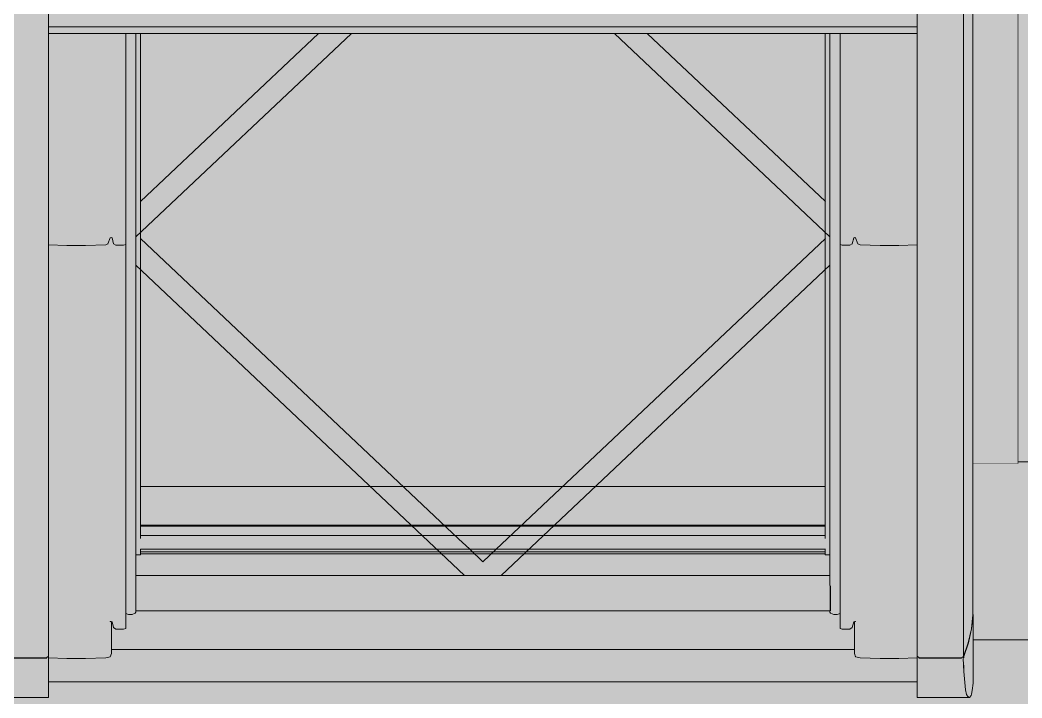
# Model space of a CAD drawing. Header units: metres. Extents: x -208 to 1512, y -277 to 123.
# Drawn here: x 842.327 to 843.197, y -15.047 to -14.458 of the extents above; entities that cross this region are included whole.
import ezdxf

# ---------------------------------------------------------------- set-up
doc = ezdxf.new("R2010")
doc.units = ezdxf.units.M
doc.header["$MEASUREMENT"] = 0
doc.linetypes.add('Baufluchtlinie', pattern=[2.6, 1.6, -1])
doc.linetypes.add('Wipeout_Contour', pattern=[1, 0, -1])
for name, color, linetype in [('325 Dachfenster', 7, 'Continuous'), ('918 Lageplan Beschriftung.x', 7, 'Continuous'), ('Neubau_840 Baulinien', 7, 'Continuous')]:
    doc.layers.add(name, color=color, linetype=linetype)

# ---------------------------------------------------------------- blocks, each defined once
blk = doc.blocks.new('VELUX SlopeRoofBundle[34]_5', base_point=(825.25728, 0))
at = {"color": 254, "linetype": 'Wipeout_Contour', "lineweight": 0, "ltscale": 5058.946199}
blk.add_wipeout([(843.14483, -14.44058), (843.14483, -15.01247), (843.14663, -15.01151), (843.14663, -14.43984), (843.14638, -14.4405), (843.1463, -14.44058)], dxfattribs=at).dxf.layer = '325 Dachfenster'
at = {"color": 254, "linetype": 'Wipeout_Contour', "lineweight": 0, "ltscale": 3369.943522}
blk.add_wipeout([(842.35193, -14.65366), (842.36783, -14.65417), (842.36783, -14.46976), (842.35193, -14.46976)], dxfattribs=at).dxf.layer = '325 Dachfenster'
at = {"color": 254, "linetype": 'Wipeout_Contour', "lineweight": 0, "ltscale": 3370.075296}
blk.add_wipeout([(842.38403, -14.65417), (842.40163, -14.6536), (842.40163, -14.46976), (842.38403, -14.46976)], dxfattribs=at).dxf.layer = '325 Dachfenster'
at = {"color": 254, "linetype": 'Wipeout_Contour', "lineweight": 0, "ltscale": 3370.158938}
blk.add_wipeout([(842.41703, -14.46976), (842.41043, -14.46976), (842.41043, -14.65389), (842.41703, -14.65389)], dxfattribs=at).dxf.layer = '325 Dachfenster'
at = {"color": 254, "linetype": 'Wipeout_Contour', "lineweight": 0, "ltscale": 6738.901716}
blk.add_wipeout([(842.42723, -14.46976), (842.42723, -14.97371), (842.42773, -14.97286), (842.42773, -14.97173), (842.42763, -14.97173), (842.42763, -14.94988), (842.42773, -14.94961), (842.42773, -14.46976)], dxfattribs=at).dxf.layer = '325 Dachfenster'
at = {"color": 254, "linetype": 'Wipeout_Contour', "lineweight": 0, "ltscale": 6746.925168}
blk.add_wipeout([(843.03103, -14.46976), (843.03053, -14.46976), (843.03053, -14.94961), (843.03063, -14.94988), (843.03063, -14.97173), (843.03053, -14.97173), (843.03053, -14.97286), (843.03103, -14.97371)], dxfattribs=at).dxf.layer = '325 Dachfenster'
at = {"color": 254, "linetype": 'Wipeout_Contour', "lineweight": 0, "ltscale": 3372.681761}
blk.add_wipeout([(843.04123, -14.46976), (843.04123, -14.65389), (843.04783, -14.65389), (843.04783, -14.46976)], dxfattribs=at).dxf.layer = '325 Dachfenster'
at = {"color": 254, "linetype": 'Wipeout_Contour', "lineweight": 0, "ltscale": 3372.726426}
blk.add_wipeout([(843.05483, -14.65254), (843.05663, -14.6536), (843.05663, -14.46976), (843.05483, -14.46976)], dxfattribs=at).dxf.layer = '325 Dachfenster'
at = {"color": 254, "linetype": 'Wipeout_Contour', "lineweight": 0, "ltscale": 3372.897081}
blk.add_wipeout([(843.09043, -14.65417), (843.10633, -14.65366), (843.10633, -14.46976), (843.09043, -14.46976)], dxfattribs=at).dxf.layer = '325 Dachfenster'
at = {"color": 254, "linetype": 'Wipeout_Contour', "lineweight": 0, "ltscale": 6747.225911}
blk.add_wipeout([(843.15463, -14.84386), (843.15463, -14.975), (843.15483, -14.97514), (843.15483, -14.99705), (843.21728, -14.99705), (843.21728, -14.84205), (843.19413, -14.84205), (843.19413, -14.84386)], dxfattribs=at).dxf.layer = '325 Dachfenster'
at = {"color": 254, "linetype": 'Wipeout_Contour', "lineweight": 0, "ltscale": 13485.778443}
blk.add_wipeout([(842.35193, -15.01269), (842.35193, -15.02356), (843.10633, -15.02356), (843.10633, -15.01269), (843.09043, -15.0132), (843.07423, -15.0132), (843.05663, -15.01264), (843.05283, -15.01158), (843.05183, -15.00882), (843.05183, -15.00525), (842.40643, -15.00525), (842.40643, -15.00882), (842.40543, -15.01158), (842.40163, -15.01264), (842.38403, -15.0132), (842.36783, -15.0132)], dxfattribs=at).dxf.layer = '325 Dachfenster'
at = {"color": 254, "linetype": 'Wipeout_Contour', "lineweight": 0, "ltscale": 3371.453276}
blk.add_wipeout([(842.35193, -15.03311), (843.10633, -15.03311), (843.10633, -15.02858), (842.35193, -15.02858)], dxfattribs=at).dxf.layer = '325 Dachfenster'
at = {"color": 254, "linetype": 'Wipeout_Contour', "lineweight": 0, "ltscale": 4212.741601}
blk.add_wipeout([(842.30643, -15.04719), (842.35193, -15.04719), (842.35193, -15.04683), (842.30773, -15.04683), (842.30743, -15.04689)], dxfattribs=at).dxf.layer = '325 Dachfenster'
at = {"color": 254, "linetype": 'Wipeout_Contour', "lineweight": 0, "ltscale": 4215.882284}
blk.add_wipeout([(843.10633, -15.04683), (843.10633, -15.04719), (843.15183, -15.04719), (843.15083, -15.04689), (843.15054, -15.04683)], dxfattribs=at).dxf.layer = '325 Dachfenster'
at = {"color": 254, "linetype": 'Wipeout_Contour', "lineweight": 0, "ltscale": 3373.327858}
blk.add_wipeout([(843.21728, -14.32091), (843.19413, -14.32091), (843.19413, -14.84205), (843.21728, -14.84205)], dxfattribs=at).dxf.layer = '325 Dachfenster'
at = {"color": 254, "linetype": 'Wipeout_Contour', "lineweight": 0, "ltscale": 4216.813814}
blk.add_wipeout([(843.15063, -14.42797), (843.15063, -14.99956), (843.15333, -14.98739), (843.15333, -14.4161), (843.15083, -14.42737)], dxfattribs=at).dxf.layer = '325 Dachfenster'
at = {"color": 254, "linetype": 'Wipeout_Contour', "lineweight": 0, "ltscale": 3370.007771}
blk.add_wipeout([(842.36783, -14.46976), (842.36783, -14.65417), (842.38403, -14.65417), (842.38403, -14.46976)], dxfattribs=at).dxf.layer = '325 Dachfenster'
at = {"color": 254, "linetype": 'Wipeout_Contour', "lineweight": 0, "ltscale": 3370.114015}
blk.add_wipeout([(842.40163, -14.6536), (842.40343, -14.65254), (842.40343, -14.46976), (842.40163, -14.46976)], dxfattribs=at).dxf.layer = '325 Dachfenster'
at = {"color": 254, "linetype": 'Wipeout_Contour', "lineweight": 0, "ltscale": 3370.141395}
blk.add_wipeout([(842.40833, -14.65261), (842.41043, -14.65389), (842.41043, -14.46976), (842.40833, -14.46976)], dxfattribs=at).dxf.layer = '325 Dachfenster'
at = {"color": 254, "linetype": 'Wipeout_Contour', "lineweight": 0, "ltscale": 3370.175877}
blk.add_wipeout([(842.41703, -14.65389), (842.41893, -14.65339), (842.41893, -14.46976), (842.41703, -14.46976)], dxfattribs=at).dxf.layer = '325 Dachfenster'
at = {"color": 254, "linetype": 'Wipeout_Contour', "lineweight": 0, "ltscale": 3370.218566}
blk.add_wipeout([(842.42443, -14.46976), (842.42443, -14.97484), (842.42723, -14.97371), (842.42723, -14.46976)], dxfattribs=at).dxf.layer = '325 Dachfenster'
at = {"color": 254, "linetype": 'Wipeout_Contour', "lineweight": 0, "ltscale": 3372.644593}
blk.add_wipeout([(843.03103, -14.46976), (843.03103, -14.97371), (843.03383, -14.97484), (843.03383, -14.46976)], dxfattribs=at).dxf.layer = '325 Dachfenster'
at = {"color": 254, "linetype": 'Wipeout_Contour', "lineweight": 0, "ltscale": 3372.664708}
blk.add_wipeout([(843.03933, -14.46976), (843.03933, -14.65339), (843.04123, -14.65389), (843.04123, -14.46976)], dxfattribs=at).dxf.layer = '325 Dachfenster'
at = {"color": 254, "linetype": 'Wipeout_Contour', "lineweight": 0, "ltscale": 3372.699018}
blk.add_wipeout([(843.04783, -14.65389), (843.04993, -14.65261), (843.04993, -14.46976), (843.04783, -14.46976)], dxfattribs=at).dxf.layer = '325 Dachfenster'
at = {"color": 254, "linetype": 'Wipeout_Contour', "lineweight": 0, "ltscale": 3372.765294}
blk.add_wipeout([(843.05663, -14.6536), (843.07423, -14.65417), (843.07423, -14.46976), (843.05663, -14.46976)], dxfattribs=at).dxf.layer = '325 Dachfenster'
at = {"color": 254, "linetype": 'Wipeout_Contour', "lineweight": 0, "ltscale": 3371.452913}
blk.add_wipeout([(842.35193, -15.02462), (842.35193, -15.02689), (843.10633, -15.02689), (843.10633, -15.02462)], dxfattribs=at).dxf.layer = '325 Dachfenster'
at = {"color": 254, "linetype": 'Wipeout_Contour', "lineweight": 0, "ltscale": 3371.453447}
blk.add_wipeout([(843.10633, -15.03311), (842.35193, -15.03311), (842.35193, -15.03339), (843.10633, -15.03339)], dxfattribs=at).dxf.layer = '325 Dachfenster'
at = {"color": 254, "linetype": 'Wipeout_Contour', "lineweight": 0, "ltscale": 3369.826939}
blk.add_wipeout([(842.30914, -15.04449), (842.30773, -15.04683), (842.35193, -15.04683), (842.35193, -15.04449)], dxfattribs=at).dxf.layer = '325 Dachfenster'
at = {"layer": '325 Dachfenster', "linetype": 'Continuous', "lineweight": 0, "flags": 128}
blk.add_lwpolyline([(843.21728, -14.84205), (843.19413, -14.84205)], dxfattribs=at)
at = {"color": 254, "linetype": 'Wipeout_Contour', "lineweight": 0, "ltscale": 4216.743673}
blk.add_wipeout([(843.15353, -14.4152), (843.15333, -14.4161), (843.15333, -14.98739), (843.15463, -14.97514), (843.15463, -14.40484)], dxfattribs=at).dxf.layer = '325 Dachfenster'
at = {"color": 254, "linetype": 'Wipeout_Contour', "lineweight": 0, "ltscale": 3370.134103}
blk.add_wipeout([(842.40703, -14.46976), (842.40703, -14.64745), (842.40833, -14.65261), (842.40833, -14.46976)], dxfattribs=at).dxf.layer = '325 Dachfenster'
at = {"color": 254, "linetype": 'Wipeout_Contour', "lineweight": 0, "ltscale": 3372.705317}
blk.add_wipeout([(843.04993, -14.46976), (843.04993, -14.65261), (843.05123, -14.64745), (843.05123, -14.46976)], dxfattribs=at).dxf.layer = '325 Dachfenster'
at = {"color": 254, "linetype": 'Wipeout_Contour', "lineweight": 0, "ltscale": 3372.832949}
blk.add_wipeout([(843.07423, -14.46976), (843.07423, -14.65417), (843.09043, -14.65417), (843.09043, -14.46976)], dxfattribs=at).dxf.layer = '325 Dachfenster'
at = {"color": 254, "linetype": 'Wipeout_Contour', "lineweight": 0, "ltscale": 3370.19376}
blk.add_wipeout([(842.41703, -14.98757), (842.41893, -14.98708), (842.41893, -14.65339), (842.41703, -14.65389)], dxfattribs=at).dxf.layer = '325 Dachfenster'
at = {"color": 254, "linetype": 'Wipeout_Contour', "lineweight": 0, "ltscale": 3369.96168}
blk.add_wipeout([(842.35193, -14.65366), (842.35193, -14.98738), (842.36783, -14.98789), (842.36783, -14.65417)], dxfattribs=at).dxf.layer = '325 Dachfenster'
at = {"color": 254, "linetype": 'Wipeout_Contour', "lineweight": 0, "ltscale": 3371.453054}
blk.add_wipeout([(842.35193, -15.02689), (842.35193, -15.02858), (843.10633, -15.02858), (843.10633, -15.02689)], dxfattribs=at).dxf.layer = '325 Dachfenster'
at = {"color": 254, "linetype": 'Wipeout_Contour', "lineweight": 0, "ltscale": 3369.838411}
blk.add_wipeout([(842.30914, -15.04449), (842.35193, -15.04449), (842.35193, -15.04027), (842.3101, -15.04027)], dxfattribs=at).dxf.layer = '325 Dachfenster'
at = {"layer": '325 Dachfenster', "linetype": 'Continuous', "lineweight": 0, "flags": 128}
blk.add_lwpolyline([(842.35193, -15.04719), (842.30643, -15.04719), (842.27633, -15.04719)], dxfattribs=at)
at = {"color": 254, "linetype": 'Wipeout_Contour', "lineweight": 0, "ltscale": 3369.843022}
blk.add_wipeout([(842.31343, -15.01247), (842.35023, -15.01247), (842.35023, -14.44058), (842.31343, -14.44058)], dxfattribs=at).dxf.layer = '325 Dachfenster'
at = {"color": 254, "linetype": 'Wipeout_Contour', "lineweight": 0, "ltscale": 3370.121102}
blk.add_wipeout([(842.40343, -14.46976), (842.40343, -14.65254), (842.40543, -14.64738), (842.40543, -14.46976)], dxfattribs=at).dxf.layer = '325 Dachfenster'
at = {"color": 254, "linetype": 'Wipeout_Contour', "lineweight": 0, "ltscale": 3372.713105}
blk.add_wipeout([(843.05203, -14.64717), (843.05283, -14.64738), (843.05283, -14.46976), (843.05203, -14.46976)], dxfattribs=at).dxf.layer = '325 Dachfenster'
at = {"color": 254, "linetype": 'Wipeout_Contour', "lineweight": 0, "ltscale": 3370.02589}
blk.add_wipeout([(842.36783, -14.65417), (842.36783, -14.98789), (842.38403, -14.98789), (842.38403, -14.65417)], dxfattribs=at).dxf.layer = '325 Dachfenster'
at = {"color": 254, "linetype": 'Wipeout_Contour', "lineweight": 0, "ltscale": 3370.177111}
blk.add_wipeout([(842.41043, -14.98757), (842.41703, -14.98757), (842.41703, -14.65389), (842.41043, -14.65389)], dxfattribs=at).dxf.layer = '325 Dachfenster'
at = {"color": 254, "linetype": 'Wipeout_Contour', "lineweight": 0, "ltscale": 3372.699854}
blk.add_wipeout([(843.04123, -14.65389), (843.04123, -14.98757), (843.04783, -14.98757), (843.04783, -14.65389)], dxfattribs=at).dxf.layer = '325 Dachfenster'
at = {"color": 254, "linetype": 'Wipeout_Contour', "lineweight": 0, "ltscale": 3372.915222}
blk.add_wipeout([(843.09043, -14.98789), (843.10633, -14.98738), (843.10633, -14.65366), (843.09043, -14.65417)], dxfattribs=at).dxf.layer = '325 Dachfenster'
at = {"color": 254, "linetype": 'Wipeout_Contour', "lineweight": 0, "ltscale": 3371.452794}
blk.add_wipeout([(842.35193, -15.02462), (843.10633, -15.02462), (843.10633, -15.02356), (842.35193, -15.02356)], dxfattribs=at).dxf.layer = '325 Dachfenster'
at = {"color": 254, "linetype": 'Wipeout_Contour', "lineweight": 0, "ltscale": 3369.919952}
blk.add_wipeout([(842.35023, -14.44058), (842.35023, -15.01247), (842.35193, -15.01121), (842.35193, -14.44058)], dxfattribs=at).dxf.layer = '325 Dachfenster'
at = {"color": 254, "linetype": 'Wipeout_Contour', "lineweight": 0, "ltscale": 3372.943885}
blk.add_wipeout([(843.10633, -14.44058), (843.10633, -15.01121), (843.10803, -15.01247), (843.10803, -14.44058)], dxfattribs=at).dxf.layer = '325 Dachfenster'
at = {"color": 254, "linetype": 'Wipeout_Contour', "lineweight": 0, "ltscale": 3370.127094}
blk.add_wipeout([(842.40543, -14.46976), (842.40543, -14.64738), (842.40623, -14.64717), (842.40623, -14.46976)], dxfattribs=at).dxf.layer = '325 Dachfenster'
at = {"color": 254, "linetype": 'Wipeout_Contour', "lineweight": 0, "ltscale": 3370.195707}
blk.add_wipeout([(842.41893, -14.46976), (842.41893, -14.97409), (842.42133, -14.97491), (842.42133, -14.46976)], dxfattribs=at).dxf.layer = '325 Dachfenster'
at = {"color": 254, "linetype": 'Wipeout_Contour', "lineweight": 0, "ltscale": 3372.709903}
blk.add_wipeout([(843.05123, -14.46976), (843.05123, -14.64745), (843.05203, -14.64717), (843.05203, -14.46976)], dxfattribs=at).dxf.layer = '325 Dachfenster'
at = {"color": 254, "linetype": 'Wipeout_Contour', "lineweight": 0, "ltscale": 3372.68284}
blk.add_wipeout([(843.03933, -14.65339), (843.03933, -14.98708), (843.04123, -14.98757), (843.04123, -14.65389)], dxfattribs=at).dxf.layer = '325 Dachfenster'
at = {"color": 254, "linetype": 'Wipeout_Contour', "lineweight": 0, "ltscale": 3370.093457}
blk.add_wipeout([(842.38403, -14.65417), (842.38403, -14.98789), (842.40163, -14.98732), (842.40163, -14.6536)], dxfattribs=at).dxf.layer = '325 Dachfenster'
at = {"color": 254, "linetype": 'Wipeout_Contour', "lineweight": 0, "ltscale": 3369.833567}
blk.add_wipeout([(842.3101, -15.04027), (842.35193, -15.04027), (842.35193, -15.02775), (842.31131, -15.02775)], dxfattribs=at).dxf.layer = '325 Dachfenster'
at = {"color": 254, "linetype": 'Wipeout_Contour', "lineweight": 0, "ltscale": 3373.073408}
blk.add_wipeout([(843.10633, -15.02775), (843.10633, -15.04027), (843.14817, -15.04027), (843.14696, -15.02775)], dxfattribs=at).dxf.layer = '325 Dachfenster'
at = {"layer": '325 Dachfenster', "linetype": 'Continuous', "lineweight": 0, "flags": 128}
blk.add_lwpolyline([(842.35193, -15.03339), (843.10633, -15.03339)], dxfattribs=at)
at = {"color": 254, "linetype": 'Wipeout_Contour', "lineweight": 0, "ltscale": 3373.020936}
blk.add_wipeout([(843.10803, -14.44058), (843.10803, -15.01247), (843.14483, -15.01247), (843.14483, -14.44058)], dxfattribs=at).dxf.layer = '325 Dachfenster'
at = {"color": 254, "linetype": 'Wipeout_Contour', "lineweight": 0, "ltscale": 3370.130285}
blk.add_wipeout([(842.40623, -14.64717), (842.40703, -14.64745), (842.40703, -14.46976), (842.40623, -14.46976)], dxfattribs=at).dxf.layer = '325 Dachfenster'
at = {"color": 254, "linetype": 'Wipeout_Contour', "lineweight": 0, "ltscale": 3370.206824}
blk.add_wipeout([(842.42133, -14.46976), (842.42133, -14.97491), (842.42443, -14.97484), (842.42443, -14.46976)], dxfattribs=at).dxf.layer = '325 Dachfenster'
at = {"color": 254, "linetype": 'Wipeout_Contour', "lineweight": 0, "ltscale": 3372.667408}
blk.add_wipeout([(843.03693, -14.46976), (843.03693, -14.97491), (843.03933, -14.97409), (843.03933, -14.46976)], dxfattribs=at).dxf.layer = '325 Dachfenster'
at = {"color": 254, "linetype": 'Wipeout_Contour', "lineweight": 0, "ltscale": 3372.718315}
blk.add_wipeout([(843.05283, -14.64738), (843.05483, -14.65254), (843.05483, -14.46976), (843.05283, -14.46976)], dxfattribs=at).dxf.layer = '325 Dachfenster'
at = {"color": 254, "linetype": 'Wipeout_Contour', "lineweight": 0, "ltscale": 3370.038527}
blk.add_wipeout([(842.38403, -14.98789), (842.36783, -14.98789), (842.36783, -15.0132), (842.38403, -15.0132)], dxfattribs=at).dxf.layer = '325 Dachfenster'
at = {"color": 254, "linetype": 'Wipeout_Contour', "lineweight": 0, "ltscale": 3373.081698}
blk.add_wipeout([(843.10633, -15.04683), (843.15054, -15.04683), (843.14913, -15.04449), (843.10633, -15.04449)], dxfattribs=at).dxf.layer = '325 Dachfenster'
at = {"color": 254, "linetype": 'Wipeout_Contour', "lineweight": 0, "ltscale": 4216.821531}
blk.add_wipeout([(843.14663, -14.43984), (843.14663, -15.01151), (843.15063, -14.99956), (843.15063, -14.42797), (843.14683, -14.43932)], dxfattribs=at).dxf.layer = '325 Dachfenster'
at = {"color": 254, "linetype": 'Wipeout_Contour', "lineweight": 0, "ltscale": 3372.65645}
blk.add_wipeout([(843.03383, -14.46976), (843.03383, -14.97484), (843.03693, -14.97491), (843.03693, -14.46976)], dxfattribs=at).dxf.layer = '325 Dachfenster'
at = {"color": 254, "linetype": 'Wipeout_Contour', "lineweight": 0, "ltscale": 3370.152603}
blk.add_wipeout([(842.40703, -14.98114), (842.40833, -14.9863), (842.40833, -14.65261), (842.40703, -14.64745)], dxfattribs=at).dxf.layer = '325 Dachfenster'
at = {"color": 254, "linetype": 'Wipeout_Contour', "lineweight": 0, "ltscale": 3372.717209}
blk.add_wipeout([(843.04783, -14.65389), (843.04783, -14.98757), (843.04993, -14.9863), (843.04993, -14.65261)], dxfattribs=at).dxf.layer = '325 Dachfenster'
at = {"color": 254, "linetype": 'Wipeout_Contour', "lineweight": 0, "ltscale": 3372.783441}
blk.add_wipeout([(843.05663, -14.6536), (843.05663, -14.98732), (843.07423, -14.98789), (843.07423, -14.65417)], dxfattribs=at).dxf.layer = '325 Dachfenster'
at = {"color": 254, "linetype": 'Wipeout_Contour', "lineweight": 0, "ltscale": 2528.470472}
blk.add_wipeout([(842.42773, -14.9409), (842.71326, -14.9409), (842.42773, -14.67124)], dxfattribs=at).dxf.layer = '325 Dachfenster'
at = {"color": 254, "linetype": 'Wipeout_Contour', "lineweight": 0, "ltscale": 3369.974295}
blk.add_wipeout([(842.35193, -14.98738), (842.35193, -15.01269), (842.36783, -15.0132), (842.36783, -14.98789)], dxfattribs=at).dxf.layer = '325 Dachfenster'
at = {"color": 254, "linetype": 'Wipeout_Contour', "lineweight": 0, "ltscale": 3373.069757}
blk.add_wipeout([(843.10633, -15.04027), (843.10633, -15.04449), (843.14913, -15.04449), (843.14817, -15.04027)], dxfattribs=at).dxf.layer = '325 Dachfenster'
at = {"color": 254, "linetype": 'Wipeout_Contour', "lineweight": 0, "ltscale": 6742.85036}
blk.add_wipeout([(842.42773, -14.67124), (842.71326, -14.9409), (842.74501, -14.9409), (843.03053, -14.67124), (843.03053, -14.6465), (842.84339, -14.46976), (842.61487, -14.46976), (842.42773, -14.6465)], dxfattribs=at).dxf.layer = '325 Dachfenster'
at = {"color": 254, "linetype": 'Wipeout_Contour', "lineweight": 0, "ltscale": 3370.159638}
blk.add_wipeout([(842.40833, -14.9863), (842.41043, -14.98757), (842.41043, -14.65389), (842.40833, -14.65261)], dxfattribs=at).dxf.layer = '325 Dachfenster'
at = {"color": 254, "linetype": 'Wipeout_Contour', "lineweight": 0, "ltscale": 3372.723762}
blk.add_wipeout([(843.05123, -14.64745), (843.04993, -14.65261), (843.04993, -14.9863), (843.05123, -14.98114)], dxfattribs=at).dxf.layer = '325 Dachfenster'
at = {"color": 254, "linetype": 'Wipeout_Contour', "lineweight": 0, "ltscale": 3372.851053}
blk.add_wipeout([(843.07423, -14.65417), (843.07423, -14.98789), (843.09043, -14.98789), (843.09043, -14.65417)], dxfattribs=at).dxf.layer = '325 Dachfenster'
at = {"color": 254, "linetype": 'Wipeout_Contour', "lineweight": 0, "ltscale": 4212.79524}
blk.add_wipeout([(842.31131, -15.02775), (842.35193, -15.02775), (842.35193, -15.01304), (842.31194, -15.01304), (842.31143, -15.02455)], dxfattribs=at).dxf.layer = '325 Dachfenster'
at = {"layer": '325 Dachfenster', "linetype": 'Continuous', "lineweight": 0, "flags": 128}
for points in [[(842.42773, -14.92315), (842.43163, -14.92315)], [(842.43163, -14.92315), (842.43183, -14.92294)], [(842.43183, -14.92294), (842.43183, -14.9182)]]:
    blk.add_lwpolyline(points, dxfattribs=at)
at = {"color": 254, "linetype": 'Wipeout_Contour', "lineweight": 0, "ltscale": 2528.33782}
blk.add_wipeout([(842.42773, -14.46976), (842.42773, -14.6465), (842.61487, -14.46976)], dxfattribs=at).dxf.layer = '325 Dachfenster'
at = {"color": 254, "linetype": 'Wipeout_Contour', "lineweight": 0, "ltscale": 2528.77189}
blk.add_wipeout([(842.84339, -14.46976), (843.03053, -14.6465), (843.03053, -14.46976)], dxfattribs=at).dxf.layer = '325 Dachfenster'
at = {"color": 254, "linetype": 'Wipeout_Contour', "lineweight": 0, "ltscale": 3370.148179}
blk.add_wipeout([(842.40623, -14.98085), (842.40703, -14.98114), (842.40703, -14.64745), (842.40623, -14.64717)], dxfattribs=at).dxf.layer = '325 Dachfenster'
at = {"color": 254, "linetype": 'Wipeout_Contour', "lineweight": 0, "ltscale": 3372.736756}
blk.add_wipeout([(843.05283, -14.64738), (843.05283, -14.9811), (843.05483, -14.98626), (843.05483, -14.65254)], dxfattribs=at).dxf.layer = '325 Dachfenster'
at = {"color": 254, "linetype": 'Wipeout_Contour', "lineweight": 0, "ltscale": 2528.707767}
blk.add_wipeout([(842.74501, -14.9409), (843.03053, -14.9409), (843.03053, -14.67124)], dxfattribs=at).dxf.layer = '325 Dachfenster'
at = {"color": 254, "linetype": 'Wipeout_Contour', "lineweight": 0, "ltscale": 3372.863679}
blk.add_wipeout([(843.07423, -15.0132), (843.09043, -15.0132), (843.09043, -14.98789), (843.07423, -14.98789)], dxfattribs=at).dxf.layer = '325 Dachfenster'
at = {"color": 254, "linetype": 'Wipeout_Contour', "lineweight": 0, "ltscale": 3369.861252}
blk.add_wipeout([(842.31185, -15.01262), (842.31194, -15.01304), (842.35193, -15.01304), (842.35193, -15.01262)], dxfattribs=at).dxf.layer = '325 Dachfenster'
at = {"layer": '325 Dachfenster', "linetype": 'Continuous', "lineweight": 0, "flags": 128}
for points in [[(842.72913, -14.92902), (842.71768, -14.9182), (842.70794, -14.90901), (842.4317, -14.64812)], [(842.72913, -14.92902), (842.74059, -14.9182), (842.75032, -14.90901), (843.02657, -14.64812)], [(843.02643, -14.86354), (842.43183, -14.86354)], [(843.02643, -14.89727), (842.43183, -14.89727)], [(843.02643, -14.89805), (842.43183, -14.89805)], [(843.02643, -14.90618), (842.43183, -14.90618)], [(843.02657, -14.9182), (842.4317, -14.9182)], [(843.02643, -14.9204), (842.43183, -14.9204)], [(843.02643, -14.92209), (842.43183, -14.92209)], [(843.02643, -14.92294), (843.02643, -14.9182)], [(843.02663, -14.92315), (843.02643, -14.92294)], [(843.03053, -14.92315), (843.02663, -14.92315)]]:
    blk.add_lwpolyline(points, dxfattribs=at)
at = {"color": 254, "linetype": 'Wipeout_Contour', "lineweight": 0, "ltscale": 3371.413793}
blk.add_wipeout([(842.35193, -14.46389), (842.35193, -14.46963), (843.10633, -14.46963), (843.10633, -14.46389)], dxfattribs=at).dxf.layer = '325 Dachfenster'
at = {"color": 254, "linetype": 'Wipeout_Contour', "lineweight": 0, "ltscale": 5055.990492}
blk.add_wipeout([(842.40543, -14.64738), (842.40543, -14.9811), (842.40553, -14.98107), (842.40553, -14.98104), (842.40623, -14.98085), (842.40623, -14.64717)], dxfattribs=at).dxf.layer = '325 Dachfenster'
at = {"color": 254, "linetype": 'Wipeout_Contour', "lineweight": 0, "ltscale": 3372.744588}
blk.add_wipeout([(843.05483, -14.65254), (843.05483, -14.98626), (843.05663, -14.98732), (843.05663, -14.6536)], dxfattribs=at).dxf.layer = '325 Dachfenster'
at = {"color": 254, "linetype": 'Wipeout_Contour', "lineweight": 0, "ltscale": 3371.446878}
blk.add_wipeout([(842.42773, -14.9409), (842.42773, -14.94097), (843.03053, -14.94097), (843.03053, -14.9409)], dxfattribs=at).dxf.layer = '325 Dachfenster'
at = {"color": 254, "linetype": 'Wipeout_Contour', "lineweight": 0, "ltscale": 3372.927826}
blk.add_wipeout([(843.09043, -15.0132), (843.10633, -15.01269), (843.10633, -14.98738), (843.09043, -14.98789)], dxfattribs=at).dxf.layer = '325 Dachfenster'
at = {"color": 254, "linetype": 'Wipeout_Contour', "lineweight": 0, "ltscale": 4211.911209}
blk.add_wipeout([(842.3118, -15.01247), (842.31185, -15.01262), (842.35193, -15.01262), (842.35193, -15.01121), (842.35023, -15.01247)], dxfattribs=at).dxf.layer = '325 Dachfenster'
at = {"layer": '325 Dachfenster', "linetype": 'Continuous', "lineweight": 0, "flags": 128}
for points in [[(842.41893, -14.65339), (842.41703, -14.65389), (842.41043, -14.65389)], [(842.35023, -15.01247), (842.31343, -15.01247), (842.27803, -15.01247)], [(842.35023, -15.01247), (842.35193, -15.01121)], [(842.35193, -15.01121), (842.35193, -15.01262)], [(842.35193, -15.01262), (842.35193, -15.01304)], [(842.35193, -15.01304), (842.35193, -15.02775), (842.35193, -15.04027), (842.35193, -15.04449), (842.35193, -15.04683), (842.35193, -15.04719)]]:
    blk.add_lwpolyline(points, dxfattribs=at)
at = {"color": 254, "linetype": 'Wipeout_Contour', "lineweight": 0, "ltscale": 3371.413278}
blk.add_wipeout([(842.35193, -14.46042), (843.10633, -14.46042), (843.10633, -14.45811), (842.35193, -14.45811)], dxfattribs=at).dxf.layer = '325 Dachfenster'
at = {"color": 254, "linetype": 'Wipeout_Contour', "lineweight": 0, "ltscale": 3371.413994}
blk.add_wipeout([(842.35193, -14.46976), (843.10633, -14.46976), (843.10633, -14.46963), (842.35193, -14.46963)], dxfattribs=at).dxf.layer = '325 Dachfenster'
at = {"color": 254, "linetype": 'Wipeout_Contour', "lineweight": 0, "ltscale": 3370.132192}
blk.add_wipeout([(842.40343, -14.65254), (842.40163, -14.6536), (842.40163, -14.98732), (842.40343, -14.98626)], dxfattribs=at).dxf.layer = '325 Dachfenster'
at = {"color": 254, "linetype": 'Wipeout_Contour', "lineweight": 0, "ltscale": 3372.727793}
blk.add_wipeout([(843.05123, -14.64745), (843.05123, -14.98114), (843.05203, -14.98085), (843.05203, -14.64717)], dxfattribs=at).dxf.layer = '325 Dachfenster'
at = {"color": 254, "linetype": 'Wipeout_Contour', "lineweight": 0, "ltscale": 4215.846077}
blk.add_wipeout([(843.10633, -15.01304), (843.10633, -15.02775), (843.14696, -15.02775), (843.14683, -15.02455), (843.14633, -15.01304)], dxfattribs=at).dxf.layer = '325 Dachfenster'
at = {"layer": '325 Dachfenster', "linetype": 'Continuous', "lineweight": 0, "flags": 128}
for points in [[(843.10633, -14.46976), (842.35193, -14.46976)], [(842.61487, -14.46976), (842.42773, -14.6465)], [(842.58642, -14.46976), (842.4317, -14.61588)], [(842.43183, -14.90873), (842.43183, -14.46976)], [(842.84339, -14.46976), (843.03053, -14.6465)], [(842.87184, -14.46976), (843.02657, -14.61588)], [(843.02643, -14.90873), (843.02643, -14.46976)]]:
    blk.add_lwpolyline(points, dxfattribs=at)
at = {"color": 254, "linetype": 'Wipeout_Contour', "lineweight": 0, "ltscale": 3371.413544}
blk.add_wipeout([(842.35193, -14.46237), (842.35193, -14.46389), (843.10633, -14.46389), (843.10633, -14.46237)], dxfattribs=at).dxf.layer = '325 Dachfenster'
at = {"color": 254, "linetype": 'Wipeout_Contour', "lineweight": 0, "ltscale": 3370.139558}
blk.add_wipeout([(842.40343, -14.65254), (842.40343, -14.98626), (842.40543, -14.9811), (842.40543, -14.64738)], dxfattribs=at).dxf.layer = '325 Dachfenster'
at = {"color": 254, "linetype": 'Wipeout_Contour', "lineweight": 0, "ltscale": 5058.370831}
blk.add_wipeout([(843.05203, -14.64717), (843.05203, -14.98085), (843.05273, -14.98104), (843.05273, -14.98107), (843.05283, -14.9811), (843.05283, -14.64738)], dxfattribs=at).dxf.layer = '325 Dachfenster'
at = {"color": 254, "linetype": 'Wipeout_Contour', "lineweight": 0, "ltscale": 11802.794542}
blk.add_wipeout([(843.10633, -15.01262), (843.14641, -15.01262), (843.14683, -15.01151), (843.15083, -14.99956), (843.15353, -14.98739), (843.15483, -14.97514), (843.15463, -14.975), (843.15463, -14.97514), (843.15333, -14.98739), (843.15063, -14.99956), (843.14663, -15.01151), (843.14483, -15.01247), (843.10803, -15.01247), (843.10633, -15.01121)], dxfattribs=at).dxf.layer = '325 Dachfenster'
at = {"layer": '325 Dachfenster', "linetype": 'Continuous', "lineweight": 0, "flags": 128}
for points in [[(842.40343, -14.65254), (842.40163, -14.6536)], [(842.40543, -14.64738), (842.40343, -14.65254)], [(842.40623, -14.64717), (842.40543, -14.64738)], [(842.40703, -14.64745), (842.40623, -14.64717)], [(842.40833, -14.65261), (842.40703, -14.64745)], [(842.41043, -14.65389), (842.40833, -14.65261)], [(843.03933, -14.65339), (843.04123, -14.65389), (843.04783, -14.65389)], [(843.04783, -14.65389), (843.04993, -14.65261)], [(843.04993, -14.65261), (843.05123, -14.64745)], [(843.05123, -14.64745), (843.05203, -14.64717)], [(843.05203, -14.64717), (843.05283, -14.64738)], [(843.05283, -14.64738), (843.05483, -14.65254)], [(843.05483, -14.65254), (843.05663, -14.6536)], [(842.40163, -14.6536), (842.38403, -14.65417), (842.36783, -14.65417), (842.35193, -14.65366)], [(843.05663, -14.6536), (843.07423, -14.65417), (843.09043, -14.65417), (843.10633, -14.65366)]]:
    blk.add_lwpolyline(points, dxfattribs=at)
at = {"color": 254, "linetype": 'Wipeout_Contour', "lineweight": 0, "ltscale": 3371.413425}
blk.add_wipeout([(842.35193, -14.46237), (843.10633, -14.46237), (843.10633, -14.46042), (842.35193, -14.46042)], dxfattribs=at).dxf.layer = '325 Dachfenster'
at = {"color": 254, "linetype": 'Wipeout_Contour', "lineweight": 0, "ltscale": 3373.080947}
blk.add_wipeout([(843.05183, -15.00882), (843.05283, -15.01158), (843.05483, -14.98626), (843.05283, -14.98117)], dxfattribs=at).dxf.layer = '325 Dachfenster'
at = {"color": 254, "linetype": 'Wipeout_Contour', "lineweight": 0, "ltscale": 3370.106069}
blk.add_wipeout([(842.38403, -15.0132), (842.40163, -15.01264), (842.40163, -14.98732), (842.38403, -14.98789)], dxfattribs=at).dxf.layer = '325 Dachfenster'
at = {"color": 254, "linetype": 'Wipeout_Contour', "lineweight": 0, "ltscale": 5059.513727}
blk.add_wipeout([(843.15083, -14.99956), (843.15083, -15.04689), (843.15183, -15.04719), (843.15314, -15.04534), (843.15353, -15.04422), (843.15353, -14.98739)], dxfattribs=at).dxf.layer = '325 Dachfenster'
at = {"color": 254, "linetype": 'Wipeout_Contour', "lineweight": 0, "ltscale": 3373.042702}
blk.add_wipeout([(843.10633, -15.01304), (843.14633, -15.01304), (843.14641, -15.01262), (843.10633, -15.01262)], dxfattribs=at).dxf.layer = '325 Dachfenster'
at = {"layer": '325 Dachfenster', "linetype": 'Continuous', "lineweight": 0, "flags": 128}
for points in [[(842.35193, -15.01121), (842.35193, -14.44058)], [(843.10633, -15.01121), (843.10633, -14.44058)], [(843.10633, -14.46389), (842.35193, -14.46389)], [(843.10803, -15.01247), (843.10633, -15.01121)], [(843.10633, -15.01121), (843.10633, -15.01262)], [(843.10633, -15.01262), (843.10633, -15.01304)], [(843.10633, -15.01304), (843.10633, -15.02775), (843.10633, -15.04027), (843.10633, -15.04449), (843.10633, -15.04683), (843.10633, -15.04719)]]:
    blk.add_lwpolyline(points, dxfattribs=at)
at = {"color": 254, "linetype": 'Wipeout_Contour', "lineweight": 0, "ltscale": 4216.539016}
blk.add_wipeout([(843.15353, -14.98739), (843.15353, -15.04422), (843.15407, -15.04105), (843.15483, -15.03456), (843.15483, -14.97514)], dxfattribs=at).dxf.layer = '325 Dachfenster'
at = {"color": 254, "linetype": 'Wipeout_Contour', "lineweight": 0, "ltscale": 2529.07524}
blk.add_wipeout([(843.05663, -14.98732), (843.05283, -15.01158), (843.05663, -15.01264)], dxfattribs=at).dxf.layer = '325 Dachfenster'
at = {"color": 254, "linetype": 'Wipeout_Contour', "lineweight": 0, "ltscale": 2528.120219}
blk.add_wipeout([(842.40643, -15.00882), (842.40543, -15.01149), (842.40543, -15.01158)], dxfattribs=at).dxf.layer = '325 Dachfenster'
at = {"layer": '325 Dachfenster', "linetype": 'Continuous', "lineweight": 0, "flags": 128}
for points in [[(843.15463, -14.97514), (843.15463, -14.40484)], [(843.15463, -14.975), (843.15483, -14.97514)]]:
    blk.add_lwpolyline(points, dxfattribs=at)
at = {"color": 254, "linetype": 'Wipeout_Contour', "lineweight": 0, "ltscale": 5901.784634}
blk.add_wipeout([(843.05183, -14.98092), (843.05183, -15.00882), (843.05283, -14.98117), (843.0528, -14.98109), (843.05273, -14.98107), (843.05273, -14.98104), (843.05203, -14.98085)], dxfattribs=at).dxf.layer = '325 Dachfenster'
at = {"color": 254, "linetype": 'Wipeout_Contour', "lineweight": 0, "ltscale": 2528.118007}
blk.add_wipeout([(842.40163, -15.01264), (842.40543, -15.01158), (842.40163, -14.98732)], dxfattribs=at).dxf.layer = '325 Dachfenster'
at = {"color": 254, "linetype": 'Wipeout_Contour', "lineweight": 0, "ltscale": 6746.41937}
blk.add_wipeout([(843.14683, -15.02455), (843.14696, -15.02775), (843.14817, -15.04027), (843.14913, -15.04449), (843.15054, -15.04683), (843.15083, -15.04689), (843.15083, -14.99956), (843.14683, -15.01151)], dxfattribs=at).dxf.layer = '325 Dachfenster'
at = {"layer": '325 Dachfenster', "linetype": 'Continuous', "lineweight": 0, "flags": 128}
for points in [[(843.15483, -14.97514), (843.15483, -15.03456)], [(843.15483, -14.99705), (843.21728, -14.99705)], [(843.15183, -15.04719), (843.10633, -15.04719)]]:
    blk.add_lwpolyline(points, dxfattribs=at)
at = {"color": 254, "linetype": 'Wipeout_Contour', "lineweight": 0, "ltscale": 3369.825583}
blk.add_wipeout([(842.40543, -14.98117), (842.40343, -14.98626), (842.40543, -15.01149), (842.40643, -15.00882)], dxfattribs=at).dxf.layer = '325 Dachfenster'
at = {"color": 254, "linetype": 'Wipeout_Contour', "lineweight": 0, "ltscale": 2529.530276}
blk.add_wipeout([(843.05283, -15.01158), (843.05663, -14.98732), (843.05483, -14.98626)], dxfattribs=at).dxf.layer = '325 Dachfenster'
at = {"color": 254, "linetype": 'Wipeout_Contour', "lineweight": 0, "ltscale": 3372.940817}
blk.add_wipeout([(843.14641, -15.01262), (843.14633, -15.01304), (843.14683, -15.02455), (843.14683, -15.01151)], dxfattribs=at).dxf.layer = '325 Dachfenster'
at = {"layer": '325 Dachfenster', "linetype": 'Continuous', "lineweight": 0, "flags": 128}
for points in [[(843.14663, -15.01151), (843.14663, -14.43984)], [(843.15483, -14.97514), (843.15353, -14.98739), (843.15083, -14.99956), (843.14683, -15.01151), (843.14641, -15.01262)], [(843.15463, -14.97514), (843.15333, -14.98739), (843.15063, -14.99956), (843.14663, -15.01151)], [(843.14483, -15.01247), (843.10803, -15.01247)], [(843.14663, -15.01151), (843.14483, -15.01247)], [(843.14633, -15.01304), (843.14641, -15.01262)], [(843.14633, -15.01304), (843.14683, -15.02455), (843.14696, -15.02775), (843.14817, -15.04027), (843.14913, -15.04449), (843.15054, -15.04683), (843.15083, -15.04689), (843.15183, -15.04719), (843.15314, -15.04534), (843.15353, -15.04422), (843.15407, -15.04105), (843.15483, -15.03456)]]:
    blk.add_lwpolyline(points, dxfattribs=at)
at = {"color": 254, "linetype": 'Wipeout_Contour', "lineweight": 0, "ltscale": 2527.629423}
blk.add_wipeout([(842.40343, -14.98626), (842.40163, -14.98732), (842.40543, -15.01158)], dxfattribs=at).dxf.layer = '325 Dachfenster'
at = {"color": 254, "linetype": 'Wipeout_Contour', "lineweight": 0, "ltscale": 3372.796044}
blk.add_wipeout([(843.05663, -15.01264), (843.07423, -15.0132), (843.07423, -14.98789), (843.05663, -14.98732)], dxfattribs=at).dxf.layer = '325 Dachfenster'
at = {"layer": '325 Dachfenster', "linetype": 'Continuous', "lineweight": 0, "flags": 128}
blk.add_lwpolyline([(843.05283, -15.01158), (843.05663, -15.01264), (843.07423, -15.0132), (843.09043, -15.0132), (843.10633, -15.01269)], dxfattribs=at)
at = {"color": 254, "linetype": 'Wipeout_Contour', "lineweight": 0, "ltscale": 5898.202801}
blk.add_wipeout([(842.40543, -14.98117), (842.40643, -15.00882), (842.40643, -14.98092), (842.40623, -14.98085), (842.40553, -14.98104), (842.40553, -14.98107), (842.40546, -14.98109)], dxfattribs=at).dxf.layer = '325 Dachfenster'
at = {"layer": '325 Dachfenster', "linetype": 'Continuous', "lineweight": 0, "flags": 128}
blk.add_lwpolyline([(842.40543, -15.01158), (842.40163, -15.01264), (842.38403, -15.0132), (842.36783, -15.0132), (842.35193, -15.01269)], dxfattribs=at)
at = {"color": 254, "linetype": 'Wipeout_Contour', "lineweight": 0, "ltscale": 3369.163844}
blk.add_wipeout([(842.40543, -14.9811), (842.40343, -14.98626), (842.40543, -14.98117), (842.40546, -14.98109)], dxfattribs=at).dxf.layer = '325 Dachfenster'
at = {"color": 254, "linetype": 'Wipeout_Contour', "lineweight": 0, "ltscale": 3371.451447}
blk.add_wipeout([(842.40643, -15.00518), (842.40643, -15.00525), (843.05183, -15.00525), (843.05183, -15.00518)], dxfattribs=at).dxf.layer = '325 Dachfenster'
at = {"color": 254, "linetype": 'Wipeout_Contour', "lineweight": 0, "ltscale": 3371.451019}
blk.add_wipeout([(842.40643, -14.99323), (842.40643, -15.00518), (843.05183, -15.00518), (843.05183, -14.99323)], dxfattribs=at).dxf.layer = '325 Dachfenster'
at = {"layer": '325 Dachfenster', "linetype": 'Continuous', "lineweight": 0, "flags": 128}
for points in [[(842.40643, -15.00882), (842.40543, -15.01158)], [(843.05183, -15.00525), (842.40643, -15.00525)], [(843.05183, -15.00882), (843.05283, -15.01158)]]:
    blk.add_lwpolyline(points, dxfattribs=at)
at = {"color": 254, "linetype": 'Wipeout_Contour', "lineweight": 0, "ltscale": 13485.786185}
blk.add_wipeout([(842.40703, -14.98114), (842.40643, -14.98092), (842.40643, -14.99323), (843.05183, -14.99323), (843.05183, -14.98092), (843.05123, -14.98114), (843.04993, -14.9863), (843.04783, -14.98757), (843.04123, -14.98757), (843.03933, -14.98708), (843.03933, -14.97866), (842.41893, -14.97866), (842.41893, -14.98708), (842.41703, -14.98757), (842.41043, -14.98757), (842.40833, -14.9863)], dxfattribs=at).dxf.layer = '325 Dachfenster'
at = {"layer": '325 Dachfenster', "linetype": 'Continuous', "lineweight": 0, "flags": 128}
for points in [[(842.40546, -14.98109), (842.40543, -14.98117)], [(842.40553, -14.98104), (842.40623, -14.98085)], [(842.40553, -14.98107), (842.40553, -14.98104)], [(842.40623, -14.98085), (842.40703, -14.98114)], [(842.40643, -14.98092), (842.40643, -15.00882)], [(842.40703, -14.98114), (842.40833, -14.9863)], [(842.40833, -14.9863), (842.41043, -14.98757)], [(842.41043, -14.98757), (842.41703, -14.98757), (842.41893, -14.98708)], [(843.03933, -14.98708), (843.04123, -14.98757), (843.04783, -14.98757)]]:
    blk.add_lwpolyline(points, dxfattribs=at)
at = {"color": 254, "linetype": 'Wipeout_Contour', "lineweight": 0, "ltscale": 11800.04259}
blk.add_wipeout([(842.41893, -14.97866), (843.03933, -14.97866), (843.03933, -14.97409), (843.03693, -14.97491), (843.03383, -14.97484), (843.03103, -14.97371), (843.03053, -14.97286), (843.03053, -14.97173), (842.42773, -14.97173), (842.42773, -14.97286), (842.42723, -14.97371), (842.42443, -14.97484), (842.42133, -14.97491), (842.41893, -14.97409)], dxfattribs=at).dxf.layer = '325 Dachfenster'
at = {"color": 254, "linetype": 'Wipeout_Contour', "lineweight": 0, "ltscale": 3373.700792}
blk.add_wipeout([(843.0528, -14.98109), (843.05283, -14.98117), (843.05483, -14.98626), (843.05283, -14.9811)], dxfattribs=at).dxf.layer = '325 Dachfenster'
at = {"layer": '325 Dachfenster', "linetype": 'Continuous', "lineweight": 0, "flags": 128}
for points in [[(842.41893, -14.98708), (842.41893, -14.65339), (842.41893, -14.46976)], [(843.03933, -14.98708), (843.03933, -14.65339), (843.03933, -14.46976)], [(842.42133, -14.97491), (842.41893, -14.97409)], [(843.03693, -14.97491), (843.03933, -14.97409)], [(843.04993, -14.9863), (843.05123, -14.98114)], [(843.05123, -14.98114), (843.05203, -14.98085)], [(843.05183, -14.98092), (843.05183, -15.00882)], [(843.05203, -14.98085), (843.05273, -14.98104)], [(843.05273, -14.98104), (843.05273, -14.98107)], [(843.0528, -14.98109), (843.05283, -14.98117)], [(843.04783, -14.98757), (843.04993, -14.9863)]]:
    blk.add_lwpolyline(points, dxfattribs=at)
at = {"color": 254, "linetype": 'Wipeout_Contour', "lineweight": 0, "ltscale": 3371.449057}
blk.add_wipeout([(842.42763, -14.97173), (843.03063, -14.97173), (843.03063, -14.97152), (842.42763, -14.97152)], dxfattribs=at).dxf.layer = '325 Dachfenster'
at = {"color": 254, "linetype": 'Wipeout_Contour', "lineweight": 0, "ltscale": 3371.448673}
blk.add_wipeout([(842.42763, -14.96091), (842.42763, -14.97152), (843.03063, -14.97152), (843.03063, -14.96091)], dxfattribs=at).dxf.layer = '325 Dachfenster'
at = {"layer": '325 Dachfenster', "linetype": 'Continuous', "lineweight": 0, "flags": 128}
for points in [[(842.42443, -14.97484), (842.42133, -14.97491)], [(842.42723, -14.97371), (842.42443, -14.97484)], [(842.42773, -14.97286), (842.42723, -14.97371)], [(842.42763, -14.97173), (842.42763, -14.97152)], [(843.03063, -14.97173), (842.42763, -14.97173)], [(842.42773, -14.97286), (842.42773, -14.97173)], [(843.03053, -14.97286), (843.03053, -14.97173)], [(843.03053, -14.97286), (843.03103, -14.97371)], [(843.03063, -14.97152), (843.03063, -14.97173)], [(843.03103, -14.97371), (843.03383, -14.97484)], [(843.03383, -14.97484), (843.03693, -14.97491)]]:
    blk.add_lwpolyline(points, dxfattribs=at)
at = {"color": 254, "linetype": 'Wipeout_Contour', "lineweight": 0, "ltscale": 3371.448143}
blk.add_wipeout([(842.42763, -14.96091), (843.03063, -14.96091), (843.03063, -14.9566), (842.42763, -14.9566)], dxfattribs=at).dxf.layer = '325 Dachfenster'
at = {"color": 254, "linetype": 'Wipeout_Contour', "lineweight": 0, "ltscale": 3371.447812}
blk.add_wipeout([(842.42763, -14.95158), (842.42763, -14.9566), (843.03063, -14.9566), (843.03063, -14.95158)], dxfattribs=at).dxf.layer = '325 Dachfenster'
at = {"color": 254, "linetype": 'Wipeout_Contour', "lineweight": 0, "ltscale": 6742.893165}
blk.add_wipeout([(842.42763, -14.94988), (842.42763, -14.95073), (843.03063, -14.95073), (843.03063, -14.94988), (843.03053, -14.94961), (843.03053, -14.94882), (842.42773, -14.94882), (842.42773, -14.94961)], dxfattribs=at).dxf.layer = '325 Dachfenster'
at = {"color": 254, "linetype": 'Wipeout_Contour', "lineweight": 0, "ltscale": 3371.447603}
blk.add_wipeout([(842.42763, -14.95158), (843.03063, -14.95158), (843.03063, -14.95073), (842.42763, -14.95073)], dxfattribs=at).dxf.layer = '325 Dachfenster'
at = {"color": 254, "linetype": 'Wipeout_Contour', "lineweight": 0, "ltscale": 3371.4474}
blk.add_wipeout([(842.42773, -14.94776), (842.42773, -14.94882), (843.03053, -14.94882), (843.03053, -14.94776)], dxfattribs=at).dxf.layer = '325 Dachfenster'
at = {"color": 254, "linetype": 'Wipeout_Contour', "lineweight": 0, "ltscale": 3371.44734}
blk.add_wipeout([(842.42773, -14.94712), (842.42773, -14.94776), (843.03053, -14.94776), (843.03053, -14.94712)], dxfattribs=at).dxf.layer = '325 Dachfenster'
at = {"color": 254, "linetype": 'Wipeout_Contour', "lineweight": 0, "ltscale": 3371.447292}
blk.add_wipeout([(842.42773, -14.94642), (842.42773, -14.94712), (843.03053, -14.94712), (843.03053, -14.94642)], dxfattribs=at).dxf.layer = '325 Dachfenster'
at = {"color": 254, "linetype": 'Wipeout_Contour', "lineweight": 0, "ltscale": 3371.447074}
blk.add_wipeout([(842.42773, -14.94097), (842.42773, -14.94642), (843.03053, -14.94642), (843.03053, -14.94097)], dxfattribs=at).dxf.layer = '325 Dachfenster'
at = {"layer": '325 Dachfenster', "linetype": 'Continuous', "lineweight": 0, "flags": 128}
for points in [[(842.42773, -14.94961), (842.42773, -14.46976)], [(843.03053, -14.94961), (843.03053, -14.46976)], [(842.71326, -14.9409), (842.42773, -14.67124)], [(842.74501, -14.9409), (843.03053, -14.67124)], [(843.03053, -14.9409), (842.42773, -14.9409)], [(843.03053, -14.94097), (842.42773, -14.94097)], [(842.42763, -14.97152), (842.42763, -14.96091), (842.42763, -14.9566), (842.42763, -14.95158), (842.42763, -14.95073), (842.42763, -14.94988)], [(843.03063, -14.94988), (843.03063, -14.95073), (843.03063, -14.95158), (843.03063, -14.9566), (843.03063, -14.96091), (843.03063, -14.97152)]]:
    blk.add_lwpolyline(points, dxfattribs=at)
blk = doc.blocks.new('Dachfläche_61_5', base_point=(843.19413, -14.84386))
at = {"layer": '325 Dachfenster', "linetype": 'Continuous', "lineweight": 0, "true_color": 0x000000}
blk.add_hatch(color=18, dxfattribs=at).paths.add_polyline_path([(843.15463, -14.40484), (843.15463, -14.84386), (843.19413, -14.84386), (843.19413, -14.22551), (843.15677, -14.22551), (843.15677, -14.28437), (843.15677, -14.28644), (843.15677, -14.29683), (843.15673, -14.36991), (843.15673, -14.37759), (843.15673, -14.38588), (843.15543, -14.39979), (843.15483, -14.40294), (843.15483, -14.40295)])
at = {"layer": '325 Dachfenster', "color": 7, "linetype": 'Continuous', "lineweight": 13, "true_color": 0xf4f4f4, "flags": 128}
for points in [[(843.19413, -14.22551), (843.19413, -14.84386)], [(843.19413, -14.84386), (843.15463, -14.84386)]]:
    blk.add_lwpolyline(points, dxfattribs=at)
at = {"layer": '325 Dachfenster', "linetype": 'Continuous', "lineweight": 0}
blk.add_blockref('VELUX SlopeRoofBundle[34]_5', (825.25728, 0), dxfattribs=at)

msp = doc.modelspace()

# ---------------------------------------------------------------- linework, layer by layer
at = {"layer": 'Neubau_840 Baulinien', "color": 1, "linetype": 'Baufluchtlinie', "lineweight": 25, "true_color": 0xfb0106}
msp.add_lwpolyline([(806.30564, -14.89257), (825.25728, -15), (844.24492, -15.00055), (863.23336, -15.01591)], dxfattribs=at)

# ---------------------------------------------------------------- next in the draw order: block references
at = {"layer": '325 Dachfenster', "color": 7, "linetype": 'Continuous', "lineweight": 13, "true_color": 0xf4f4f4}
msp.add_blockref('Dachfläche_61_5', (843.19413, -14.84386), dxfattribs=at)

# ---------------------------------------------------------------- next in the draw order: hatches: boundary and pattern name
at = {"layer": '918 Lageplan Beschriftung.x', "linetype": 'Continuous', "lineweight": 0, "true_color": 0x3f0000}
msp.add_hatch(color=18, dxfattribs=at).paths.add_polyline_path([(825.31254, -15.07), (830.63228, -15.07), (830.63228, -15.97), (838.86228, -15.97), (838.86228, -15.07), (844.19207, -15.07), (844.24254, 0.07), (838.34728, 0.07), (838.34728, 0.8), (831.14728, 0.8), (831.14728, 0.07), (825.25702, 0.07)])

doc.saveas('drawing.dxf')
